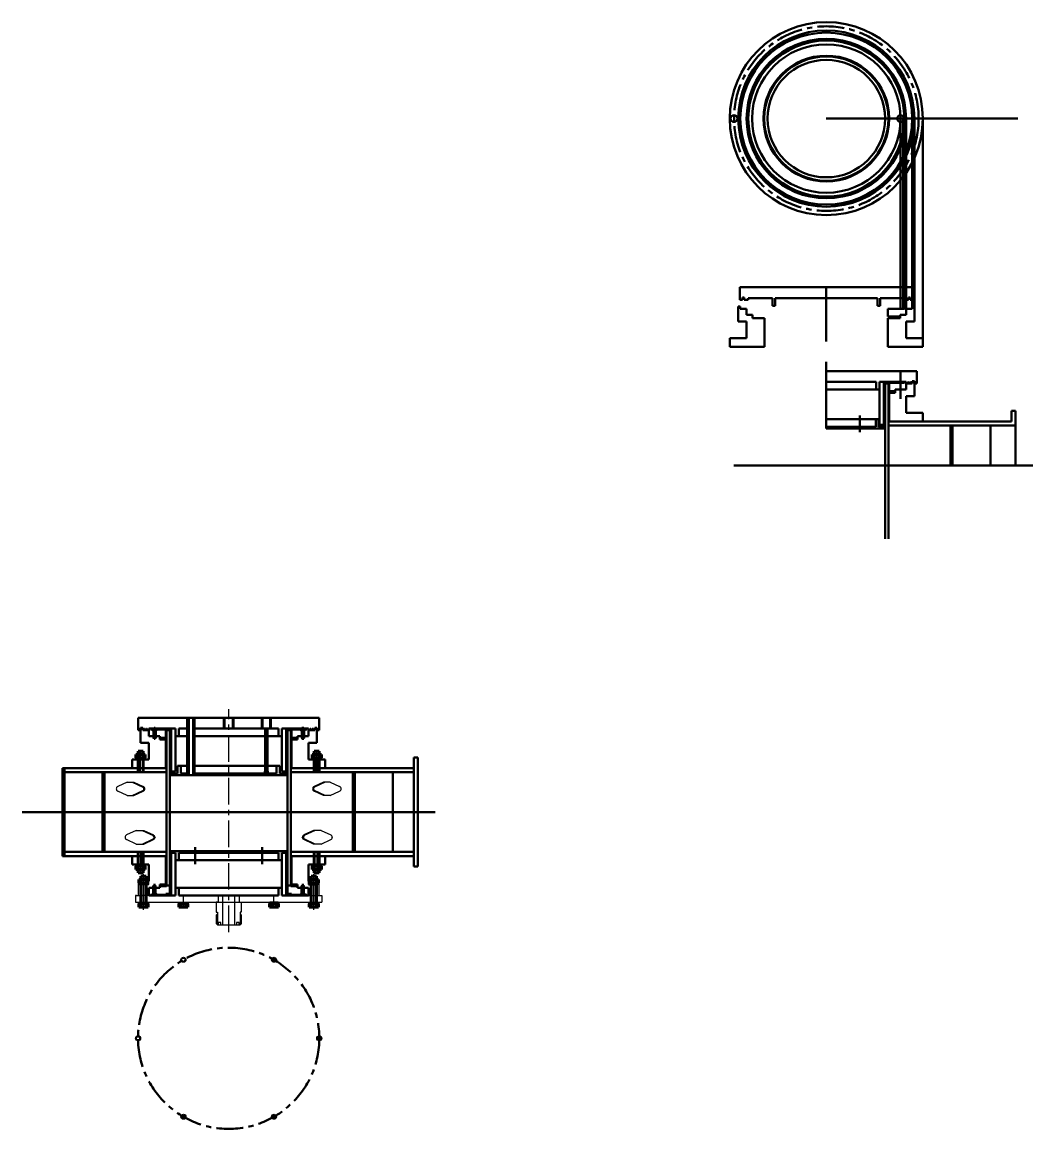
# Model space of a CAD drawing. Header units: millimetres. Extents: x 10739 to 32134, y 609 to 16625.
# Drawn here: x 21947 to 23152, y 2443 to 3763 of the extents above; entities that cross this region are included whole.
import ezdxf

# ---------------------------------------------------------------- set-up
doc = ezdxf.new("R2010")
doc.units = ezdxf.units.MM
doc.linetypes.add('CENTER', pattern=[50.8, 31.75, -6.35, 6.35, -6.35])

# ---------------------------------------------------------------- blocks, each defined once
blk = doc.blocks.new('*U116')
at = {"lineweight": 25}
for radius in [3, 2]:
    blk.add_circle((0, 0), radius, dxfattribs=at)
blk = doc.blocks.new('*U117')
at = {"color": 0, "linetype": 'ByBlock', "lineweight": -2, "transparency": 16777216}
for p, rotation in [((22866.1, 2223.5), 119.9999999999999), ((22974.1, 2223.5), 59.99999999999997), ((22812.1, 2129.9), 180), ((22866.1, 2036.4), 239.9999999999999), ((22974.1, 2036.4), 299.9999999999998)]:
    blk.add_blockref('*U116', p, dxfattribs=dict(at, rotation=rotation))
blk.add_blockref('*U116', (23028.1, 2129.9), dxfattribs=at)

msp = doc.modelspace()

# ---------------------------------------------------------------- hatches: boundary and pattern name
at = {"lineweight": 50}
h = msp.add_hatch(dxfattribs=at)
h.set_pattern_fill('ANSI31', color=256, scale=0.08, angle=90)
h.set_pattern_definition([(135, (0, 532.49434), (-0.1796051224, -0.1796051224), [])])
h.paths.add_polyline_path([(23008.34852, 3332.73267), (23006.34852, 3332.73267), (23002.84852, 3332.73267), (23000.84852, 3332.73267), (23000.84852, 3331.73267), (23008.34852, 3331.73267)])
h.paths.add_polyline_path([(22987.84852, 3322.73267), (22980.84852, 3322.73267), (22979.84852, 3322.73267), (22979.84852, 3320.73267), (22980.84852, 3320.73267), (22987.84852, 3320.73267)])

# ---------------------------------------------------------------- linework, layer by layer
for p, q in [((22905.84852, 3647.67395), (23133.9894, 3647.67395)), ((22998.84852, 3647.67395), (22994.34852, 3647.67395)), ((22994.34852, 3647.67395), (22994.34852, 3420.73866)), ((22998.84852, 3647.67395), (22997.34852, 3647.67395)), ((22997.34852, 3647.67395), (22997.34852, 3420.73866)), ((22998.34852, 3647.67395), (22998.34852, 3420.73866)), ((22998.84852, 3421.73866), (22998.84852, 3647.67395)), ((23000.84852, 3647.67395), (23000.84852, 3420.73866)), ((23008.34852, 3647.67395), (23008.34852, 3423.73866)), ((23010.84852, 3647.67395), (23010.84852, 3423.73866)), ((23020.84852, 3647.67395), (23020.84852, 3385.73866)), ((22905.84852, 3446.51651), (22802.84852, 3446.51651)), ((22802.84852, 3446.51651), (22802.84852, 3431.51651)), ((22905.84852, 3446.51651), (23008.84852, 3446.51651)), ((22905.84852, 3446.51651), (22905.84852, 3382.0476)), ((23008.84852, 3446.51651), (23008.84852, 3431.51651)), ((22802.84852, 3431.51651), (22805.84852, 3431.51651)), ((22802.84852, 3431.51651), (22805.84852, 3431.51651)), ((22805.84852, 3431.51651), (22805.84852, 3434.51651)), ((22805.84852, 3434.51651), (22807.84852, 3434.51651)), ((22807.84852, 3434.51651), (22807.84852, 3431.51651)), ((22807.84852, 3431.51651), (22812.84852, 3431.51651)), ((22812.84852, 3431.51651), (22812.84852, 3433.51651)), ((22812.84852, 3433.51651), (22836.84852, 3433.51651)), ((22841.84852, 3433.51651), (22836.84852, 3433.51651)), ((22841.84852, 3433.51651), (22841.84852, 3431.51651)), ((22841.84852, 3433.51651), (22841.84852, 3424.51651)), ((22844.84852, 3424.51651), (22844.84852, 3433.51651)), ((22844.84852, 3433.51651), (22905.84852, 3433.51651)), ((22966.84852, 3433.51651), (22905.84852, 3433.51651)), ((22966.84852, 3424.51651), (22966.84852, 3433.51651)), ((22998.84852, 3433.51651), (22969.84852, 3433.51651)), ((22969.84852, 3433.51651), (22969.84852, 3424.51651)), ((22998.84852, 3431.51651), (22998.84852, 3433.51651)), ((23003.84852, 3431.51651), (22998.84852, 3431.51651)), ((23005.84852, 3434.51651), (23003.84852, 3434.51651)), ((23003.84852, 3434.51651), (23003.84852, 3431.51651)), ((23005.84852, 3431.51651), (23005.84852, 3434.51651)), ((23008.84852, 3431.51651), (23005.84852, 3431.51651)), ((23008.84852, 3431.51651), (23005.84852, 3431.51651)), ((22803.34852, 3423.73866), (22800.84852, 3423.73866)), ((22800.84852, 3423.73866), (22800.84852, 3405.73866)), ((22803.34852, 3423.73866), (22803.34852, 3420.73866)), ((22803.34852, 3420.73866), (22810.84852, 3420.73866)), ((22810.84852, 3420.73866), (22810.84852, 3413.73866)), ((22841.84852, 3424.51651), (22844.84852, 3424.51651)), ((22969.84852, 3424.51651), (22966.84852, 3424.51651)), ((22997.34852, 3420.73866), (22979.34852, 3420.73866)), ((22979.34852, 3420.73866), (22979.34852, 3411.73866)), ((22997.34852, 3420.73866), (22998.84852, 3420.73866)), ((23000.84852, 3421.73866), (22998.84852, 3421.73866)), ((22998.84852, 3421.73866), (22998.84852, 3420.73866)), ((23000.84852, 3420.73866), (23000.84852, 3421.73866)), ((23008.34852, 3420.73866), (23000.84852, 3420.73866)), ((23000.84852, 3420.73866), (23000.84852, 3413.73866)), ((23008.34852, 3423.73866), (23010.84852, 3423.73866)), ((23008.34852, 3423.73866), (23008.34852, 3420.73866)), ((23010.84852, 3423.73866), (23010.84852, 3420.73866)), ((23010.84852, 3423.73866), (23010.84852, 3405.73866)), ((22810.84852, 3405.73866), (22800.84852, 3405.73866)), ((22810.84852, 3413.73866), (22817.84852, 3413.73866)), ((22810.84852, 3405.73866), (22810.84852, 3385.73866)), ((22817.84852, 3413.73866), (22817.84852, 3409.73866)), ((22817.84852, 3409.73866), (22832.34852, 3409.73866)), ((22832.34852, 3409.73866), (22832.34852, 3375.73866)), ((22979.34852, 3411.73866), (22993.84852, 3411.73866)), ((22993.84852, 3409.73866), (22979.34852, 3409.73866)), ((22979.34852, 3409.73866), (22979.34852, 3375.73866)), ((23000.84852, 3413.73866), (22993.84852, 3413.73866)), ((22993.84852, 3413.73866), (22993.84852, 3409.73866)), ((23000.84852, 3405.73866), (23010.84852, 3405.73866)), ((23000.84852, 3405.73866), (23000.84852, 3385.73866)), ((22790.84852, 3385.73866), (22810.84852, 3385.73866)), ((22790.84852, 3385.73866), (22790.84852, 3375.73866)), ((23020.84852, 3385.73866), (23000.84852, 3385.73866)), ((23020.84852, 3385.73866), (23020.84852, 3375.73866)), ((22832.34852, 3375.73866), (22790.84852, 3375.73866)), ((22979.34852, 3375.73866), (23020.84852, 3375.73866)), ((22905.84852, 3357.51052), (22905.84852, 3303.46658)), ((22905.84852, 3346.73267), (23013.84852, 3346.73267)), ((23013.84852, 3346.73267), (23013.84852, 3331.73267)), ((22938.84852, 3333.73267), (22905.84852, 3333.73267)), ((22905.84852, 3278.23267), (22905.84852, 3333.73267)), ((22905.84852, 3278.23267), (22905.84852, 3333.73267)), ((22905.84852, 3278.23267), (22905.84852, 3333.73267)), ((22905.84852, 3278.23267), (22905.84852, 3333.73267)), ((22965.34852, 3333.73267), (22938.84852, 3333.73267)), ((22965.34852, 3324.73267), (22965.34852, 3333.73267)), ((23000.84852, 3333.73267), (22969.34852, 3333.73267)), ((22969.34852, 3282.73267), (22969.34852, 3333.73267)), ((22969.34852, 3333.73267), (22969.34852, 3324.73267)), ((22974.34852, 3282.73267), (22974.34852, 3333.73267)), ((22974.34852, 3331.73267), (22980.84852, 3331.73267)), ((22975.84852, 3331.73267), (22975.84852, 3286.73267)), ((22979.84852, 3331.73267), (22975.84852, 3331.73267)), ((22979.84852, 3331.73267), (22979.84852, 3146.73267)), ((22980.84852, 3331.73267), (22980.84852, 3333.73267)), ((22981.84852, 3332.73267), (22980.84852, 3332.73267)), ((22980.84852, 3332.73267), (22980.84852, 3331.73267)), ((22980.84852, 3331.73267), (22980.84852, 3322.73267)), ((22981.84852, 3332.73267), (22998.84852, 3332.73267)), ((22998.84852, 3332.73267), (22998.84852, 3333.73267)), ((23000.84852, 3333.73267), (23000.84852, 3332.73267)), ((23000.84852, 3331.73267), (23000.84852, 3332.73267)), ((23000.84852, 3332.73267), (23002.84852, 3332.73267)), ((23000.84852, 3332.73267), (23002.84852, 3332.73267)), ((23008.34852, 3331.73267), (23000.84852, 3331.73267)), ((23008.34852, 3331.73267), (23000.84852, 3331.73267)), ((23000.84852, 3331.73267), (23000.84852, 3324.73267)), ((23002.84852, 3332.73267), (23002.84852, 3333.61825)), ((23003.84852, 3333.61825), (23002.84852, 3333.61825)), ((23006.34852, 3332.73267), (23002.84852, 3332.73267)), ((23003.84852, 3332.73267), (23003.84852, 3333.61825)), ((23003.84852, 3332.73267), (23005.34852, 3332.73267)), ((23005.34852, 3332.73267), (23005.34852, 3333.61825)), ((23005.34852, 3333.61825), (23006.34852, 3333.61825)), ((23006.34852, 3332.73267), (23006.34852, 3333.61825)), ((23008.34852, 3332.73267), (23006.34852, 3332.73267)), ((23008.34852, 3334.73267), (23010.84852, 3334.73267)), ((23008.34852, 3334.73267), (23008.34852, 3331.73267)), ((23008.34852, 3334.73267), (23008.34852, 3331.73267)), ((23010.84852, 3334.73267), (23008.84852, 3334.73267)), ((23010.84852, 3331.73267), (23010.84852, 3334.73267)), ((23010.84852, 3334.73267), (23010.84852, 3316.73267)), ((23013.84852, 3331.73267), (23010.84852, 3331.73267)), ((23013.84852, 3331.73267), (23010.84852, 3331.73267)), ((22965.34852, 3324.73267), (22905.84852, 3324.73267)), ((22969.34852, 3324.73267), (22965.34852, 3324.73267)), ((22980.84852, 3322.73267), (22979.84852, 3322.73267)), ((22980.84852, 3320.73267), (22979.84852, 3320.73267)), ((22980.84852, 3322.73267), (22987.84852, 3322.73267)), ((22987.84852, 3320.73267), (22980.84852, 3320.73267)), ((22980.84852, 3320.73267), (22980.84852, 3286.73267)), ((23000.84852, 3324.73267), (22987.84852, 3324.73267)), ((22987.84852, 3324.73267), (22987.84852, 3320.73267)), ((23000.84852, 3316.73267), (23010.84852, 3316.73267)), ((23000.84852, 3316.73267), (23000.84852, 3296.73267)), ((23126.34852, 3299.23267), (23131.34852, 3299.23267)), ((23126.34852, 3299.23267), (23126.34852, 3286.73267)), ((23131.34852, 3299.23267), (23131.34852, 3234.23267)), ((22905.84852, 3289.23267), (22967.84852, 3289.23267)), ((22945.84852, 3273.65659), (22945.84852, 3293.74204)), ((22967.84852, 3289.23267), (22964.84852, 3289.23267)), ((22964.84852, 3289.23267), (22964.84852, 3280.23267)), ((22965.34852, 3289.23267), (22964.84852, 3289.23267)), ((22967.84852, 3280.23267), (22967.84852, 3289.23267)), ((22975.84852, 3286.73267), (22975.84852, 3191.73267)), ((22980.84852, 3286.73267), (22979.84852, 3286.73267)), ((22980.84852, 3286.73267), (23020.84852, 3286.73267)), ((23020.84852, 3296.73267), (23000.84852, 3296.73267)), ((23020.84852, 3296.73267), (23020.84852, 3286.73267)), ((23020.84852, 3286.73267), (23101.34852, 3286.73267)), ((23056.34852, 3286.73267), (23053.84852, 3286.73267)), ((23101.34852, 3286.73267), (23126.34852, 3286.73267)), ((22964.84852, 3280.23267), (22905.84852, 3280.23267)), ((22974.34852, 3278.23267), (22905.84852, 3278.23267)), ((22967.84852, 3280.23267), (22967.84852, 3285.23267)), ((22969.34852, 3285.23267), (22967.84852, 3285.23267)), ((22967.84852, 3280.23267), (22974.34852, 3280.23267)), ((22968.84852, 3280.23267), (22967.84852, 3280.23267)), ((22974.34852, 3280.23267), (22968.84852, 3280.23267)), ((22969.34852, 3284.44835), (22969.34852, 3283.66403)), ((22969.34852, 3282.73267), (22970.34852, 3282.73267)), ((22974.34852, 3282.73267), (22970.34852, 3282.73267)), ((22974.34852, 3282.73267), (22974.34852, 3280.23267)), ((22974.34852, 3280.23267), (22974.34852, 3282.73267)), ((22974.34852, 3280.23267), (22974.34852, 3278.23267)), ((22974.34852, 3278.23267), (22974.34852, 3280.23267)), ((22979.84852, 3281.73267), (23126.34852, 3281.73267)), ((23053.84852, 3281.73267), (23053.84852, 3234.23267)), ((23056.34852, 3234.23267), (23056.34852, 3281.73267)), ((23101.34852, 3281.73267), (23101.34852, 3234.23267)), ((23101.34852, 3281.73267), (23101.34852, 3234.23267)), ((23126.34852, 3281.73267), (23131.34852, 3281.73267)), ((22999.11272, 3234.23267), (22795.8012, 3234.23267)), ((23151.99656, 3234.23267), (22999.11272, 3234.23267)), ((22975.84852, 3191.73267), (22975.84852, 3146.73267)), ((22193.59303, 2933.43584), (22085.59303, 2933.43584)), ((22085.59303, 2933.43584), (22085.59303, 2918.43584)), ((22193.59303, 2933.43584), (22301.59303, 2933.43584)), ((22301.59303, 2933.43584), (22301.59303, 2918.43584)), ((22085.59303, 2918.43584), (22088.59303, 2918.43584)), ((22085.59303, 2918.43584), (22088.59303, 2918.43584)), ((22088.59303, 2918.43584), (22088.59303, 2921.43584)), ((22088.59303, 2921.43584), (22090.59303, 2921.43584)), ((22091.09303, 2921.43584), (22088.59303, 2921.43584)), ((22088.59303, 2921.43584), (22088.59303, 2903.43584)), ((22091.09303, 2921.43584), (22091.09303, 2918.43584)), ((22091.09303, 2921.43584), (22091.09303, 2918.43584)), ((22091.09303, 2919.43584), (22093.09303, 2919.43584)), ((22091.09303, 2918.43584), (22098.59303, 2918.43584)), ((22091.09303, 2918.43584), (22098.59303, 2918.43584)), ((22093.09303, 2919.43584), (22093.09303, 2920.32142)), ((22094.09303, 2920.32142), (22093.09303, 2920.32142)), ((22093.09303, 2919.43584), (22096.59303, 2919.43584)), ((22094.09303, 2919.43584), (22094.09303, 2920.32142)), ((22095.59303, 2919.43584), (22094.09303, 2919.43584)), ((22095.59303, 2919.43584), (22095.59303, 2920.32142)), ((22095.59303, 2920.32142), (22096.59303, 2920.32142)), ((22096.59303, 2919.43584), (22096.59303, 2920.32142)), ((22098.59303, 2919.43584), (22096.59303, 2919.43584)), ((22098.59303, 2919.43584), (22096.59303, 2919.43584)), ((22098.59303, 2920.43584), (22130.09303, 2920.43584)), ((22098.59303, 2920.43584), (22098.59303, 2919.43584)), ((22098.59303, 2918.43584), (22098.59303, 2919.43584)), ((22098.59303, 2918.43584), (22098.59303, 2911.43584)), ((22100.59303, 2919.43584), (22100.59303, 2920.43584)), ((22117.59303, 2919.43584), (22100.59303, 2919.43584)), ((22117.59303, 2919.43584), (22118.59303, 2919.43584)), ((22118.59303, 2918.43584), (22118.59303, 2920.43584)), ((22118.59303, 2919.43584), (22118.59303, 2918.43584)), ((22118.59303, 2918.43584), (22118.59303, 2909.43584)), ((22125.09303, 2918.43584), (22118.59303, 2918.43584)), ((22119.59303, 2918.43584), (22123.59303, 2918.43584)), ((22119.59303, 2918.43584), (22119.59303, 2733.43584)), ((22123.59303, 2918.43584), (22123.59303, 2873.43584)), ((22125.09303, 2869.43584), (22125.09303, 2920.43584)), ((22130.09303, 2869.43584), (22130.09303, 2920.43584)), ((22130.09303, 2920.43584), (22130.09303, 2911.43584)), ((22134.09303, 2911.43584), (22134.09303, 2920.43584)), ((22134.09303, 2920.43584), (22144.59303, 2920.43584)), ((22152.59303, 2920.43584), (22160.59303, 2920.43584)), ((22160.59303, 2920.43584), (22193.59303, 2920.43584)), ((22226.59303, 2920.43584), (22193.59303, 2920.43584)), ((22253.09303, 2920.43584), (22226.59303, 2920.43584)), ((22253.09303, 2911.43584), (22253.09303, 2920.43584)), ((22288.59303, 2920.43584), (22257.09303, 2920.43584)), ((22257.09303, 2869.43584), (22257.09303, 2920.43584)), ((22257.09303, 2920.43584), (22257.09303, 2911.43584)), ((22262.09303, 2869.43584), (22262.09303, 2920.43584)), ((22262.09303, 2918.43584), (22268.59303, 2918.43584)), ((22263.59303, 2918.43584), (22263.59303, 2873.43584)), ((22267.59303, 2918.43584), (22263.59303, 2918.43584)), ((22267.59303, 2918.43584), (22267.59303, 2733.43584)), ((22268.59303, 2918.43584), (22268.59303, 2920.43584)), ((22269.59303, 2919.43584), (22268.59303, 2919.43584)), ((22268.59303, 2919.43584), (22268.59303, 2918.43584)), ((22268.59303, 2918.43584), (22268.59303, 2909.43584)), ((22269.59303, 2919.43584), (22286.59303, 2919.43584)), ((22286.59303, 2919.43584), (22286.59303, 2920.43584)), ((22288.59303, 2920.43584), (22288.59303, 2919.43584)), ((22288.59303, 2918.43584), (22288.59303, 2919.43584)), ((22288.59303, 2919.43584), (22290.59303, 2919.43584)), ((22288.59303, 2919.43584), (22290.59303, 2919.43584)), ((22296.09303, 2918.43584), (22288.59303, 2918.43584)), ((22296.09303, 2918.43584), (22288.59303, 2918.43584)), ((22288.59303, 2918.43584), (22288.59303, 2911.43584)), ((22290.59303, 2919.43584), (22290.59303, 2920.32142)), ((22291.59303, 2920.32142), (22290.59303, 2920.32142)), ((22294.09303, 2919.43584), (22290.59303, 2919.43584)), ((22291.59303, 2919.43584), (22291.59303, 2920.32142)), ((22291.59303, 2919.43584), (22293.09303, 2919.43584)), ((22293.09303, 2919.43584), (22293.09303, 2920.32142)), ((22293.09303, 2920.32142), (22294.09303, 2920.32142)), ((22294.09303, 2919.43584), (22294.09303, 2920.32142)), ((22296.09303, 2919.43584), (22294.09303, 2919.43584)), ((22296.09303, 2921.43584), (22298.59303, 2921.43584)), ((22296.09303, 2921.43584), (22296.09303, 2918.43584)), ((22296.09303, 2921.43584), (22296.09303, 2918.43584)), ((22298.59303, 2921.43584), (22296.59303, 2921.43584)), ((22298.59303, 2918.43584), (22298.59303, 2921.43584)), ((22298.59303, 2921.43584), (22298.59303, 2903.43584)), ((22301.59303, 2918.43584), (22298.59303, 2918.43584)), ((22301.59303, 2918.43584), (22298.59303, 2918.43584)), ((22098.59303, 2903.43584), (22088.59303, 2903.43584)), ((22098.59303, 2911.43584), (22111.59303, 2911.43584)), ((22098.59303, 2903.43584), (22098.59303, 2883.43584)), ((22111.59303, 2911.43584), (22111.59303, 2907.43584)), ((22118.59303, 2909.43584), (22111.59303, 2909.43584)), ((22111.59303, 2907.43584), (22118.59303, 2907.43584)), ((22118.59303, 2909.43584), (22119.59303, 2909.43584)), ((22118.59303, 2907.43584), (22118.59303, 2873.43584)), ((22118.59303, 2907.43584), (22119.59303, 2907.43584)), ((22130.09303, 2911.43584), (22134.09303, 2911.43584)), ((22134.09303, 2911.43584), (22144.59303, 2911.43584)), ((22152.59303, 2911.43584), (22193.59303, 2911.43584)), ((22237.59303, 2911.43584), (22193.59303, 2911.43584)), ((22253.09303, 2911.43584), (22239.59303, 2911.43584)), ((22257.09303, 2911.43584), (22253.09303, 2911.43584)), ((22268.59303, 2909.43584), (22267.59303, 2909.43584)), ((22268.59303, 2907.43584), (22267.59303, 2907.43584)), ((22268.59303, 2909.43584), (22275.59303, 2909.43584)), ((22275.59303, 2907.43584), (22268.59303, 2907.43584)), ((22268.59303, 2907.43584), (22268.59303, 2873.43584)), ((22288.59303, 2911.43584), (22275.59303, 2911.43584)), ((22275.59303, 2911.43584), (22275.59303, 2907.43584)), ((22288.59303, 2903.43584), (22298.59303, 2903.43584)), ((22288.59303, 2903.43584), (22288.59303, 2883.43584)), ((22078.59303, 2883.43584), (22098.59303, 2883.43584)), ((22078.59303, 2883.43584), (22078.59303, 2873.43584)), ((22308.59303, 2883.43584), (22288.59303, 2883.43584)), ((22308.59303, 2883.43584), (22308.59303, 2873.43584)), ((22414.09303, 2885.93584), (22419.09303, 2885.93584)), ((22414.09303, 2885.93584), (22414.09303, 2873.43584)), ((22419.09303, 2885.93584), (22419.09303, 2820.93584)), ((22078.59303, 2873.43584), (21995.59303, 2873.43584)), ((21995.59303, 2873.43584), (21995.59303, 2768.43584)), ((21998.09303, 2873.43584), (21998.09303, 2820.93584)), ((21998.09303, 2873.43584), (21998.09303, 2873.43584)), ((21998.09303, 2868.43584), (21998.09303, 2820.93584)), ((22119.59303, 2868.43584), (21998.09303, 2868.43584)), ((22043.09303, 2873.43584), (22045.59303, 2873.43584)), ((22043.09303, 2820.93584), (22043.09303, 2868.43584)), ((22045.59303, 2868.43584), (22045.59303, 2820.93584)), ((22065.59303, 2868.43584), (22045.59303, 2868.43584)), ((22118.59303, 2873.43584), (22078.59303, 2873.43584)), ((22118.59303, 2873.43584), (22119.59303, 2873.43584)), ((22123.59303, 2873.43584), (22123.59303, 2778.43584)), ((22125.09303, 2869.43584), (22125.09303, 2866.93584)), ((22125.09303, 2866.93584), (22125.09303, 2869.43584)), ((22125.09303, 2869.43584), (22129.09303, 2869.43584)), ((22125.09303, 2866.93584), (22125.09303, 2864.93584)), ((22125.09303, 2864.93584), (22125.09303, 2866.93584)), ((22125.09303, 2866.93584), (22130.59303, 2866.93584)), ((22132.59303, 2866.93584), (22125.09303, 2866.93584)), ((22125.09303, 2864.93584), (22193.59303, 2864.93584)), ((22130.09303, 2869.43584), (22129.09303, 2869.43584)), ((22130.09303, 2871.93584), (22132.59303, 2871.93584)), ((22130.09303, 2871.15152), (22130.09303, 2870.3672)), ((22130.59303, 2866.93584), (22132.59303, 2866.93584)), ((22132.59303, 2875.93584), (22134.59303, 2875.93584)), ((22132.59303, 2875.93584), (22132.59303, 2866.93584)), ((22144.59303, 2875.93584), (22132.59303, 2875.93584)), ((22134.09303, 2875.93584), (22134.59303, 2875.93584)), ((22134.59303, 2875.93584), (22135.59303, 2875.93584)), ((22135.59303, 2875.93584), (22136.59303, 2875.93584)), ((22136.59303, 2875.93584), (22136.59303, 2866.93584)), ((22136.59303, 2866.93584), (22144.59303, 2866.93584)), ((22193.59303, 2875.93584), (22152.59303, 2875.93584)), ((22152.59303, 2866.93584), (22193.59303, 2866.93584)), ((22193.59303, 2875.93584), (22237.59303, 2875.93584)), ((22250.59303, 2866.93584), (22193.59303, 2866.93584)), ((22262.09303, 2864.93584), (22193.59303, 2864.93584)), ((22239.59303, 2875.93584), (22254.59303, 2875.93584)), ((22251.59303, 2875.93584), (22250.59303, 2875.93584)), ((22250.59303, 2875.93584), (22250.59303, 2866.93584)), ((22252.59303, 2875.93584), (22251.59303, 2875.93584)), ((22254.59303, 2875.93584), (22252.59303, 2875.93584)), ((22253.09303, 2875.93584), (22252.59303, 2875.93584)), ((22254.59303, 2871.93584), (22254.59303, 2875.93584)), ((22255.59303, 2871.93584), (22254.59303, 2871.93584)), ((22254.59303, 2871.93584), (22254.59303, 2866.93584)), ((22254.59303, 2866.93584), (22255.59303, 2866.93584)), ((22257.09303, 2871.93584), (22255.59303, 2871.93584)), ((22255.59303, 2866.93584), (22262.09303, 2866.93584)), ((22256.59303, 2866.93584), (22255.59303, 2866.93584)), ((22262.09303, 2866.93584), (22256.59303, 2866.93584)), ((22257.09303, 2871.15152), (22257.09303, 2870.3672)), ((22257.09303, 2869.43584), (22258.09303, 2869.43584)), ((22262.09303, 2869.43584), (22258.09303, 2869.43584)), ((22262.09303, 2869.43584), (22262.09303, 2866.93584)), ((22262.09303, 2866.93584), (22262.09303, 2869.43584)), ((22262.09303, 2866.93584), (22262.09303, 2864.93584)), ((22262.09303, 2864.93584), (22262.09303, 2866.93584)), ((22263.59303, 2873.43584), (22263.59303, 2778.43584)), ((22268.59303, 2873.43584), (22267.59303, 2873.43584)), ((22267.59303, 2868.43584), (22414.09303, 2868.43584)), ((22268.59303, 2873.43584), (22308.59303, 2873.43584)), ((22308.59303, 2873.43584), (22389.09303, 2873.43584)), ((22344.09303, 2873.43584), (22341.59303, 2873.43584)), ((22341.59303, 2868.43584), (22341.59303, 2820.93584)), ((22344.09303, 2820.93584), (22344.09303, 2868.43584)), ((22389.09303, 2873.43584), (22414.09303, 2873.43584)), ((22389.09303, 2868.43584), (22389.09303, 2820.93584)), ((22389.09303, 2868.43584), (22389.09303, 2820.93584)), ((22414.09303, 2873.43584), (22414.09303, 2768.43584)), ((21947.445, 2820.93584), (22100.32884, 2820.93584)), ((21998.09303, 2768.43584), (21998.09303, 2820.93584)), ((21998.09303, 2768.43584), (21998.09303, 2820.93584)), ((22043.09303, 2820.93584), (22043.09303, 2773.43584)), ((22045.59303, 2773.43584), (22045.59303, 2820.93584)), ((22286.85723, 2820.93584), (22083.54571, 2820.93584)), ((22100.32884, 2820.93584), (22303.64035, 2820.93584)), ((22439.74107, 2820.93584), (22286.85723, 2820.93584)), ((22341.59303, 2773.43584), (22341.59303, 2820.93584)), ((22344.09303, 2820.93584), (22344.09303, 2773.43584)), ((22389.09303, 2773.43584), (22389.09303, 2820.93584)), ((22389.09303, 2773.43584), (22389.09303, 2820.93584)), ((22419.09303, 2755.93584), (22419.09303, 2820.93584)), ((22105.59303, 2790.77483), (22105.59303, 2790.93584)), ((22281.59303, 2790.77483), (22281.59303, 2790.93584)), ((22119.59303, 2773.43584), (21998.09303, 2773.43584)), ((22123.59303, 2778.43584), (22123.59303, 2733.43584)), ((22125.09303, 2772.43584), (22125.09303, 2774.43584)), ((22125.09303, 2774.43584), (22193.59303, 2774.43584)), ((22125.09303, 2774.43584), (22125.09303, 2772.43584)), ((22125.09303, 2772.43584), (22130.09303, 2772.43584)), ((22130.08738, 2772.43584), (22125.09303, 2772.43584)), ((22125.09303, 2772.43584), (22129.09303, 2772.43584)), ((22125.09303, 2772.43584), (22125.09303, 2721.43584)), ((22130.09303, 2772.43584), (22129.09303, 2772.43584)), ((22130.08738, 2772.43584), (22130.09303, 2763.43584)), ((22130.09303, 2772.43584), (22130.09303, 2721.43584)), ((22130.09303, 2770.72016), (22130.09303, 2771.50448)), ((22134.08738, 2763.43584), (22134.08738, 2772.43584)), ((22134.08738, 2772.43584), (22193.59303, 2772.43584)), ((22153.59303, 2779.01191), (22153.59303, 2758.92647)), ((22262.09303, 2774.43584), (22193.59303, 2774.43584)), ((22253.09303, 2772.43584), (22193.59303, 2772.43584)), ((22233.59303, 2779.01191), (22233.59303, 2758.92647)), ((22253.09303, 2763.43584), (22253.09303, 2772.43584)), ((22262.09303, 2772.43584), (22257.09303, 2772.43584)), ((22257.09303, 2772.43584), (22258.09303, 2772.43584)), ((22257.09303, 2772.43584), (22257.09303, 2721.43584)), ((22257.09303, 2772.43584), (22257.09303, 2763.43584)), ((22257.09303, 2770.72016), (22257.09303, 2771.50448)), ((22262.09303, 2772.43584), (22258.09303, 2772.43584)), ((22262.09303, 2774.43584), (22262.09303, 2772.43584)), ((22262.09303, 2772.43584), (22262.09303, 2721.43584)), ((22263.59303, 2778.43584), (22263.59303, 2733.43584)), ((22267.59303, 2773.43584), (22414.09303, 2773.43584)), ((22414.09303, 2773.43584), (22414.09303, 2773.43584)), ((22078.59303, 2768.43584), (21995.59303, 2768.43584)), ((22043.09303, 2768.43584), (22045.59303, 2768.43584)), ((22078.59303, 2758.43584), (22078.59303, 2768.43584)), ((22118.59303, 2768.43584), (22078.59303, 2768.43584)), ((22078.59303, 2758.43584), (22098.59303, 2758.43584)), ((22098.59303, 2738.43584), (22098.59303, 2758.43584)), ((22118.59303, 2734.43584), (22118.59303, 2768.43584)), ((22118.59303, 2768.43584), (22119.59303, 2768.43584)), ((22123.59303, 2723.43584), (22123.59303, 2768.43584)), ((22193.59303, 2763.43584), (22130.09303, 2763.43584)), ((22193.59303, 2763.43584), (22255.59303, 2763.43584)), ((22255.59303, 2763.43584), (22257.09303, 2763.43584)), ((22263.59303, 2723.43584), (22263.59303, 2768.43584)), ((22268.59303, 2768.43584), (22267.59303, 2768.43584)), ((22268.59303, 2768.43584), (22308.59303, 2768.43584)), ((22268.59303, 2734.43584), (22268.59303, 2768.43584)), ((22308.59303, 2758.43584), (22288.59303, 2758.43584)), ((22288.59303, 2738.43584), (22288.59303, 2758.43584)), ((22308.59303, 2758.43584), (22308.59303, 2768.43584)), ((22308.59303, 2768.43584), (22389.09303, 2768.43584)), ((22344.09303, 2768.43584), (22341.59303, 2768.43584)), ((22389.09303, 2768.43584), (22414.09303, 2768.43584)), ((22414.09303, 2755.93584), (22414.09303, 2768.43584)), ((22414.09303, 2755.93584), (22419.09303, 2755.93584)), ((22111.59303, 2734.43584), (22118.59303, 2734.43584)), ((22111.59303, 2730.43584), (22111.59303, 2734.43584)), ((22118.59303, 2732.43584), (22111.59303, 2732.43584)), ((22118.59303, 2734.43584), (22119.59303, 2734.43584)), ((22118.59303, 2732.43584), (22119.59303, 2732.43584)), ((22119.59303, 2733.43584), (22120.422, 2733.43584)), ((22120.422, 2733.43584), (22123.59303, 2733.43584)), ((22266.76407, 2733.43584), (22263.59303, 2733.43584)), ((22267.59303, 2733.43584), (22266.76407, 2733.43584)), ((22268.59303, 2734.43584), (22267.59303, 2734.43584)), ((22268.59303, 2732.43584), (22267.59303, 2732.43584)), ((22275.59303, 2734.43584), (22268.59303, 2734.43584)), ((22268.59303, 2732.43584), (22275.59303, 2732.43584)), ((22275.59303, 2730.43584), (22275.59303, 2734.43584)), ((22288.59303, 2734.43584), (22298.59303, 2734.43584)), ((22098.59303, 2723.43584), (22098.59303, 2730.43584)), ((22098.59303, 2730.43584), (22111.59303, 2730.43584)), ((22098.59303, 2723.43584), (22098.59303, 2722.43584)), ((22098.59303, 2721.43584), (22098.59303, 2722.43584)), ((22098.59303, 2721.43584), (22130.09303, 2721.43584)), ((22100.59303, 2722.43584), (22100.59303, 2721.43584)), ((22117.59303, 2722.43584), (22100.59303, 2722.43584)), ((22117.59303, 2722.43584), (22118.59303, 2722.43584)), ((22118.59303, 2722.43584), (22118.59303, 2723.43584)), ((22125.09303, 2723.43584), (22118.59303, 2723.43584)), ((22118.59303, 2723.43584), (22118.59303, 2721.43584)), ((22119.59303, 2723.43584), (22123.59303, 2723.43584)), ((22130.09303, 2721.43584), (22130.09303, 2730.43584)), ((22130.09303, 2730.43584), (22134.09303, 2730.43584)), ((22134.09303, 2730.43584), (22134.09303, 2721.43584)), ((22134.09303, 2730.43584), (22193.59303, 2730.43584)), ((22134.09303, 2721.43584), (22160.59303, 2721.43584)), ((22160.59303, 2721.43584), (22193.59303, 2721.43584)), ((22253.09303, 2730.43584), (22193.59303, 2730.43584)), ((22226.59303, 2721.43584), (22193.59303, 2721.43584)), ((22253.09303, 2721.43584), (22226.59303, 2721.43584)), ((22257.09303, 2730.43584), (22253.09303, 2730.43584)), ((22253.09303, 2730.43584), (22253.09303, 2721.43584)), ((22257.09303, 2721.43584), (22257.09303, 2730.43584)), ((22288.59303, 2721.43584), (22257.09303, 2721.43584)), ((22262.09303, 2723.43584), (22268.59303, 2723.43584)), ((22267.59303, 2723.43584), (22263.59303, 2723.43584)), ((22268.59303, 2722.43584), (22268.59303, 2723.43584)), ((22268.59303, 2723.43584), (22268.59303, 2721.43584)), ((22269.59303, 2722.43584), (22268.59303, 2722.43584)), ((22269.59303, 2722.43584), (22286.59303, 2722.43584)), ((22288.59303, 2730.43584), (22275.59303, 2730.43584)), ((22286.59303, 2722.43584), (22286.59303, 2721.43584)), ((22288.59303, 2723.43584), (22288.59303, 2730.43584)), ((22288.59303, 2723.43584), (22288.59303, 2722.43584)), ((22288.59303, 2721.43584), (22288.59303, 2722.43584))]:
    msp.add_line(p, q, dxfattribs=at)
at = {"linetype": 'CENTER', "lineweight": 50}
for p, q in [((22994.34852, 3345.3614), (22994.34852, 3311.97967)), ((22105.09303, 2920.43584), (22105.09303, 2908.93584)), ((22282.09303, 2922.43584), (22282.09303, 2906.93584)), ((22105.09303, 2720.23122), (22105.09303, 2735.43584)), ((22282.09303, 2720.18093), (22282.09303, 2735.43584))]:
    msp.add_line(p, q, dxfattribs=at)
at = {"linetype": 'CENTER'}
msp.add_line((22193.59303, 2677.65799), (22193.59303, 2943.43584), dxfattribs=at)
at = {"lineweight": 60}
for p, q in [((22144.59303, 2933.43584), (22144.59303, 2864.93584)), ((22145.59303, 2933.43584), (22145.59303, 2920.43584)), ((22151.59303, 2933.43584), (22151.59303, 2920.43584)), ((22152.59303, 2933.43584), (22152.59303, 2933.43584)), ((22152.59303, 2933.43584), (22152.59303, 2864.93584)), ((22188.34303, 2933.43584), (22188.34303, 2920.43584)), ((22198.84303, 2933.43584), (22198.84303, 2920.43584)), ((22233.59303, 2933.43584), (22233.59303, 2920.43584)), ((22243.59303, 2933.43584), (22243.59303, 2920.43584)), ((22145.59303, 2920.43584), (22145.59303, 2864.93584)), ((22151.59303, 2920.43584), (22151.59303, 2864.93584)), ((22237.59303, 2920.43584), (22237.59303, 2911.43584)), ((22239.59303, 2920.43584), (22239.59303, 2867.93584)), ((22237.59303, 2911.43584), (22237.59303, 2867.93584)), ((22237.59303, 2867.93584), (22235.59303, 2867.93584)), ((22235.59303, 2867.93584), (22235.59303, 2866.93584)), ((22239.59303, 2867.93584), (22237.59303, 2867.93584)), ((22239.59303, 2867.93584), (22241.59303, 2867.93584)), ((22241.59303, 2867.93584), (22241.59303, 2866.93584)), ((22089.09303, 2744.43584), (22092.09303, 2744.43584))]:
    msp.add_line(p, q, dxfattribs=at)
at = {"color": 7}
for p, q in [((22101.09303, 2919.43584), (22103.09303, 2917.43584)), ((22103.09303, 2917.43584), (22107.09303, 2917.43584)), ((22103.09303, 2917.43584), (22103.09303, 2908.93584)), ((22104.09303, 2917.43584), (22104.09303, 2908.93584)), ((22105.09303, 2922.43584), (22105.09303, 2906.93584)), ((22106.09303, 2917.43584), (22106.09303, 2908.93584)), ((22107.09303, 2917.43584), (22109.09303, 2919.43584)), ((22107.09303, 2917.43584), (22107.09303, 2908.93584)), ((22278.09303, 2919.43584), (22280.09303, 2917.43584)), ((22280.09303, 2917.43584), (22284.09303, 2917.43584)), ((22280.09303, 2917.43584), (22280.09303, 2908.93584)), ((22281.09303, 2917.43584), (22281.09303, 2908.93584)), ((22283.09303, 2917.43584), (22283.09303, 2908.93584)), ((22284.09303, 2917.43584), (22286.09303, 2919.43584)), ((22284.09303, 2917.43584), (22284.09303, 2908.93584)), ((22103.09303, 2908.93584), (22107.09303, 2908.93584)), ((22280.09303, 2908.93584), (22284.09303, 2908.93584)), ((22086.59303, 2889.43584), (22086.59303, 2893.43584)), ((22088.59303, 2867.43584), (22088.59303, 2894.43584)), ((22090.59303, 2889.43584), (22090.59303, 2893.43584)), ((22296.59303, 2889.43584), (22296.59303, 2893.43584)), ((22298.59303, 2867.43584), (22298.59303, 2894.43584)), ((22300.59303, 2889.43584), (22300.59303, 2893.43584)), ((22086.59303, 2883.43584), (22086.59303, 2868.43584)), ((22090.59303, 2883.43584), (22090.59303, 2868.43584)), ((22296.59303, 2883.43584), (22296.59303, 2868.43584)), ((22300.59303, 2883.43584), (22300.59303, 2868.43584)), ((22072.59303, 2856.67735), (22061.33586, 2851.48173)), ((22072.59303, 2856.67735), (22080.59303, 2856.67735)), ((22078.59303, 2856.67735), (22091.4388, 2850.68266)), ((22080.59303, 2856.67735), (22091.85021, 2851.48173)), ((22306.59303, 2856.67735), (22295.33586, 2851.48173)), ((22308.59303, 2856.67735), (22295.74726, 2850.68266)), ((22314.59303, 2856.67735), (22306.59303, 2856.67735)), ((22314.59303, 2856.67735), (22325.85021, 2851.48173)), ((22059.59303, 2848.75785), (22059.59303, 2848.59685)), ((22072.59303, 2840.67735), (22061.33586, 2845.87297)), ((22072.59303, 2840.67735), (22080.59303, 2840.67735)), ((22078.59303, 2840.67735), (22091.4388, 2846.67204)), ((22080.59303, 2840.67735), (22091.85021, 2845.87297)), ((22092.59303, 2848.87029), (22092.59303, 2848.48441)), ((22093.59303, 2848.75785), (22093.59303, 2848.59685)), ((22293.59303, 2848.75785), (22293.59303, 2848.59685)), ((22294.59303, 2848.87029), (22294.59303, 2848.48441)), ((22306.59303, 2840.67735), (22295.33586, 2845.87297)), ((22308.59303, 2840.67735), (22295.74726, 2846.67204)), ((22314.59303, 2840.67735), (22306.59303, 2840.67735)), ((22314.59303, 2840.67735), (22325.85021, 2845.87297)), ((22327.59303, 2848.75785), (22327.59303, 2848.59685)), ((22083.19519, 2798.85534), (22071.93801, 2793.65972)), ((22083.19519, 2798.85534), (22092.59303, 2798.85534)), ((22090.59303, 2798.85534), (22103.4388, 2792.86064)), ((22092.59303, 2798.85534), (22103.85021, 2793.65972)), ((22294.59303, 2798.85534), (22283.33586, 2793.65972)), ((22296.59303, 2798.85534), (22283.74726, 2792.86064)), ((22303.99088, 2798.85534), (22294.59303, 2798.85534)), ((22303.99088, 2798.85534), (22315.24806, 2793.65972)), ((22070.19519, 2790.93584), (22070.19519, 2790.77483)), ((22083.19519, 2782.85534), (22071.93801, 2788.05096)), ((22090.59303, 2782.85534), (22103.4388, 2788.85003)), ((22092.59303, 2782.85534), (22103.85021, 2788.05096)), ((22294.59303, 2782.85534), (22283.33586, 2788.05096)), ((22296.59303, 2782.85534), (22283.74726, 2788.85003)), ((22303.99088, 2782.85534), (22315.24806, 2788.05096)), ((22316.99088, 2790.93584), (22316.99088, 2790.77483)), ((22083.19519, 2782.85534), (22092.59303, 2782.85534)), ((22086.59303, 2758.43584), (22086.59303, 2773.43584)), ((22088.59303, 2774.43584), (22088.59303, 2747.43584)), ((22090.59303, 2758.43584), (22090.59303, 2773.43584)), ((22303.99088, 2782.85534), (22294.59303, 2782.85534)), ((22296.59303, 2758.43584), (22296.59303, 2773.43584)), ((22298.59303, 2774.43584), (22298.59303, 2747.43584)), ((22300.59303, 2758.43584), (22300.59303, 2773.43584)), ((22086.59303, 2752.43584), (22086.59303, 2748.43584)), ((22090.09303, 2740.43584), (22090.09303, 2744.43584)), ((22090.59303, 2752.43584), (22090.59303, 2748.43584)), ((22094.09303, 2740.43584), (22094.09303, 2744.43584)), ((22293.09303, 2740.43584), (22293.09303, 2744.43584)), ((22296.59303, 2752.43584), (22296.59303, 2748.43584)), ((22297.09303, 2740.43584), (22297.09303, 2744.43584)), ((22300.59303, 2752.43584), (22300.59303, 2748.43584)), ((22089.09303, 2713.43584), (22089.09303, 2734.43584)), ((22090.09303, 2713.43584), (22090.09303, 2734.43584)), ((22090.09303, 2713.43584), (22090.09303, 2734.43584)), ((22094.09303, 2713.43584), (22094.09303, 2734.43584)), ((22094.09303, 2713.43584), (22094.09303, 2734.43584)), ((22095.09303, 2713.43584), (22095.09303, 2734.43584)), ((22097.59303, 2740.43584), (22097.59303, 2736.43584)), ((22107.09303, 2732.93584), (22103.09303, 2732.93584)), ((22103.09303, 2724.43584), (22103.09303, 2732.93584)), ((22104.09303, 2724.43584), (22104.09303, 2732.93584)), ((22106.09303, 2724.43584), (22106.09303, 2732.93584)), ((22107.09303, 2724.43584), (22107.09303, 2732.93584)), ((22284.09303, 2732.93584), (22280.09303, 2732.93584)), ((22280.09303, 2724.43584), (22280.09303, 2732.93584)), ((22281.09303, 2724.43584), (22281.09303, 2732.93584)), ((22282.09303, 2721.43584), (22282.09303, 2735.43584)), ((22283.09303, 2724.43584), (22283.09303, 2732.93584)), ((22284.09303, 2724.43584), (22284.09303, 2732.93584)), ((22293.09303, 2740.43584), (22293.09303, 2742.43584)), ((22293.09303, 2713.43584), (22293.09303, 2734.43584)), ((22297.09303, 2740.43584), (22297.09303, 2742.43584)), ((22297.09303, 2713.43584), (22297.09303, 2734.43584)), ((22103.09303, 2724.43584), (22101.09303, 2722.43584)), ((22107.09303, 2724.43584), (22103.09303, 2724.43584)), ((22109.09303, 2722.43584), (22107.09303, 2724.43584)), ((22181.09303, 2721.43584), (22181.09303, 2713.43584)), ((22186.09303, 2721.43584), (22186.09303, 2686.43584)), ((22201.09303, 2686.43584), (22201.09303, 2721.43584)), ((22206.09303, 2721.43584), (22206.09303, 2713.43584)), ((22280.09303, 2724.43584), (22278.09303, 2722.43584)), ((22284.09303, 2724.43584), (22280.09303, 2724.43584)), ((22286.09303, 2722.43584), (22284.09303, 2724.43584)), ((22178.59303, 2713.43584), (22178.59303, 2701.43584)), ((22181.09303, 2713.43584), (22178.59303, 2713.43584)), ((22206.09303, 2713.43584), (22208.59303, 2713.43584)), ((22208.59303, 2713.43584), (22208.59303, 2701.43584)), ((22178.59303, 2701.43584), (22180.09303, 2701.43584)), ((22180.09303, 2699.43584), (22178.59303, 2697.93584)), ((22178.59303, 2697.93584), (22178.59303, 2687.93584)), ((22180.09303, 2701.43584), (22180.09303, 2699.43584)), ((22180.09303, 2699.43584), (22180.09303, 2686.43584)), ((22208.59303, 2701.43584), (22207.09303, 2701.43584)), ((22207.09303, 2701.43584), (22207.09303, 2699.43584)), ((22207.09303, 2699.43584), (22207.09303, 2686.43584)), ((22207.09303, 2699.43584), (22208.59303, 2697.93584)), ((22208.59303, 2697.93584), (22208.59303, 2687.93584)), ((22178.59303, 2687.93584), (22180.09303, 2686.43584)), ((22180.09303, 2686.43584), (22207.09303, 2686.43584)), ((22184.09303, 2689.43584), (22181.09303, 2689.43584)), ((22181.09303, 2689.43584), (22181.09303, 2686.43584)), ((22184.09303, 2686.43584), (22184.09303, 2689.43584)), ((22206.09303, 2689.43584), (22203.09303, 2689.43584)), ((22203.09303, 2689.43584), (22203.09303, 2686.43584)), ((22206.09303, 2686.43584), (22206.09303, 2689.43584)), ((22208.59303, 2687.93584), (22207.09303, 2686.43584))]:
    msp.add_line(p, q, dxfattribs=at)
at = {"color": 7, "lineweight": 60}
for p, q in [((22085.59303, 2885.43584), (22085.59303, 2893.43584)), ((22085.59303, 2893.43584), (22091.59303, 2893.43584)), ((22091.59303, 2885.43584), (22091.59303, 2893.43584)), ((22295.59303, 2885.43584), (22295.59303, 2893.43584)), ((22295.59303, 2893.43584), (22301.59303, 2893.43584)), ((22301.59303, 2885.43584), (22301.59303, 2893.43584)), ((22083.09303, 2885.43584), (22083.09303, 2889.43584)), ((22083.09303, 2889.43584), (22094.09303, 2889.43584)), ((22083.09303, 2885.43584), (22094.09303, 2885.43584)), ((22083.59303, 2883.43584), (22083.59303, 2885.43584)), ((22085.59303, 2883.43584), (22085.59303, 2868.43584)), ((22087.59303, 2883.43584), (22089.59303, 2885.43584)), ((22091.59303, 2883.43584), (22091.59303, 2868.43584)), ((22093.59303, 2885.43584), (22093.59303, 2883.43584)), ((22094.09303, 2889.43584), (22094.09303, 2885.43584)), ((22293.09303, 2885.43584), (22293.09303, 2889.43584)), ((22293.09303, 2889.43584), (22304.09303, 2889.43584)), ((22293.09303, 2885.43584), (22304.09303, 2885.43584)), ((22293.59303, 2883.43584), (22293.59303, 2885.43584)), ((22295.59303, 2883.43584), (22295.59303, 2868.43584)), ((22297.59303, 2883.43584), (22299.59303, 2885.43584)), ((22301.59303, 2883.43584), (22301.59303, 2868.43584)), ((22303.59303, 2885.43584), (22303.59303, 2883.43584)), ((22304.09303, 2889.43584), (22304.09303, 2885.43584)), ((22085.59303, 2758.43584), (22085.59303, 2773.43584)), ((22091.59303, 2758.43584), (22091.59303, 2773.43584)), ((22295.59303, 2758.43584), (22295.59303, 2773.43584)), ((22301.59303, 2758.43584), (22301.59303, 2773.43584)), ((22083.59303, 2756.43584), (22083.59303, 2758.43584)), ((22089.59303, 2758.43584), (22087.59303, 2756.43584)), ((22093.59303, 2758.43584), (22093.59303, 2756.43584)), ((22293.59303, 2756.43584), (22293.59303, 2758.43584)), ((22299.59303, 2758.43584), (22297.59303, 2756.43584)), ((22303.59303, 2758.43584), (22303.59303, 2756.43584)), ((22083.09303, 2752.43584), (22083.09303, 2756.43584)), ((22094.09303, 2756.43584), (22083.09303, 2756.43584)), ((22094.09303, 2752.43584), (22083.09303, 2752.43584)), ((22085.59303, 2756.43584), (22085.59303, 2748.43584)), ((22091.59303, 2748.43584), (22085.59303, 2748.43584)), ((22089.09303, 2736.43584), (22089.09303, 2744.43584)), ((22089.09303, 2744.43584), (22095.09303, 2744.43584)), ((22091.59303, 2756.43584), (22091.59303, 2748.43584)), ((22094.09303, 2756.43584), (22094.09303, 2752.43584)), ((22095.09303, 2736.43584), (22095.09303, 2744.43584)), ((22292.09303, 2736.43584), (22292.09303, 2744.43584)), ((22292.09303, 2744.43584), (22298.09303, 2744.43584)), ((22293.09303, 2752.43584), (22293.09303, 2756.43584)), ((22304.09303, 2756.43584), (22293.09303, 2756.43584)), ((22304.09303, 2752.43584), (22293.09303, 2752.43584)), ((22295.59303, 2756.43584), (22295.59303, 2748.43584)), ((22301.59303, 2748.43584), (22295.59303, 2748.43584)), ((22298.09303, 2736.43584), (22298.09303, 2744.43584)), ((22301.59303, 2756.43584), (22301.59303, 2748.43584)), ((22304.09303, 2756.43584), (22304.09303, 2752.43584)), ((22086.59303, 2736.43584), (22086.59303, 2740.43584)), ((22086.59303, 2740.43584), (22097.59303, 2740.43584)), ((22086.59303, 2736.43584), (22097.59303, 2736.43584)), ((22087.09303, 2734.43584), (22087.09303, 2736.43584)), ((22089.09303, 2713.43584), (22089.09303, 2734.43584)), ((22091.09303, 2734.43584), (22093.09303, 2736.43584)), ((22095.09303, 2713.43584), (22095.09303, 2734.43584)), ((22097.09303, 2736.43584), (22097.09303, 2734.43584)), ((22289.59303, 2736.43584), (22289.59303, 2740.43584)), ((22289.59303, 2740.43584), (22300.59303, 2740.43584)), ((22289.59303, 2736.43584), (22300.59303, 2736.43584)), ((22290.09303, 2734.43584), (22290.09303, 2736.43584)), ((22292.09303, 2736.43584), (22292.09303, 2742.43584)), ((22292.09303, 2713.43584), (22292.09303, 2734.43584)), ((22294.09303, 2734.43584), (22296.09303, 2736.43584)), ((22298.09303, 2736.43584), (22298.09303, 2742.43584)), ((22298.09303, 2713.43584), (22298.09303, 2734.43584)), ((22300.09303, 2736.43584), (22300.09303, 2734.43584)), ((22300.59303, 2740.43584), (22300.59303, 2736.43584)), ((22086.59303, 2707.43584), (22086.59303, 2711.43584)), ((22097.59303, 2711.43584), (22086.59303, 2711.43584)), ((22097.59303, 2707.43584), (22086.59303, 2707.43584)), ((22087.09303, 2711.43584), (22087.09303, 2713.43584)), ((22089.09303, 2711.43584), (22089.09303, 2707.43584)), ((22093.09303, 2713.43584), (22091.09303, 2711.43584)), ((22095.09303, 2711.43584), (22095.09303, 2707.43584)), ((22097.09303, 2713.43584), (22097.09303, 2711.43584)), ((22097.59303, 2711.43584), (22097.59303, 2707.43584)), ((22134.09303, 2707.43584), (22134.09303, 2711.43584)), ((22145.09303, 2711.43584), (22134.09303, 2711.43584)), ((22145.09303, 2707.43584), (22134.09303, 2707.43584)), ((22134.59303, 2711.43584), (22134.59303, 2713.43584)), ((22136.59303, 2711.43584), (22136.59303, 2707.43584)), ((22140.59303, 2713.43584), (22138.59303, 2711.43584)), ((22142.59303, 2711.43584), (22142.59303, 2707.43584)), ((22144.59303, 2713.43584), (22144.59303, 2711.43584)), ((22145.09303, 2711.43584), (22145.09303, 2707.43584)), ((22242.09303, 2707.43584), (22242.09303, 2711.43584)), ((22253.09303, 2711.43584), (22242.09303, 2711.43584)), ((22253.09303, 2707.43584), (22242.09303, 2707.43584)), ((22242.59303, 2711.43584), (22242.59303, 2713.43584)), ((22244.59303, 2711.43584), (22244.59303, 2707.43584)), ((22248.59303, 2713.43584), (22246.59303, 2711.43584)), ((22250.59303, 2711.43584), (22250.59303, 2707.43584)), ((22252.59303, 2713.43584), (22252.59303, 2711.43584)), ((22253.09303, 2711.43584), (22253.09303, 2707.43584)), ((22289.59303, 2707.43584), (22289.59303, 2711.43584)), ((22300.59303, 2711.43584), (22289.59303, 2711.43584)), ((22300.59303, 2707.43584), (22289.59303, 2707.43584)), ((22290.09303, 2711.43584), (22290.09303, 2713.43584)), ((22292.09303, 2711.43584), (22292.09303, 2707.43584)), ((22296.09303, 2713.43584), (22294.09303, 2711.43584)), ((22298.09303, 2711.43584), (22298.09303, 2707.43584)), ((22300.09303, 2713.43584), (22300.09303, 2711.43584)), ((22300.59303, 2711.43584), (22300.59303, 2707.43584))]:
    msp.add_line(p, q, dxfattribs=at)
at = {"lineweight": 25}
for p, q in [((22088.59303, 2883.43584), (22078.59303, 2883.43584)), ((22298.59303, 2883.43584), (22298.59303, 2868.43584)), ((22088.59303, 2773.43584), (22088.59303, 2758.43584)), ((22298.59303, 2768.43584), (22298.59303, 2758.43584)), ((22292.09303, 2744.43584), (22295.09303, 2744.43584)), ((22085.59303, 2734.43584), (22085.59303, 2721.43584)), ((22085.59303, 2734.43584), (22098.59303, 2734.43584)), ((22092.09303, 2710.43584), (22092.09303, 2734.43584)), ((22098.59303, 2734.43584), (22098.59303, 2738.43584)), ((22119.59303, 2733.43584), (22119.59303, 2732.43584)), ((22267.59303, 2732.43584), (22267.59303, 2734.43584)), ((22288.59303, 2734.43584), (22288.59303, 2738.43584)), ((22301.59303, 2734.43584), (22288.59303, 2734.43584)), ((22300.09303, 2734.43584), (22290.09303, 2734.43584)), ((22301.59303, 2734.43584), (22298.59303, 2734.43584)), ((22301.59303, 2721.43584), (22301.59303, 2734.43584)), ((22301.59303, 2734.43584), (22301.59303, 2734.43584)), ((22083.59303, 2721.43584), (22082.59303, 2721.43584)), ((22082.59303, 2721.43584), (22082.59303, 2713.43584)), ((22082.59303, 2721.43584), (22082.59303, 2713.43584)), ((22083.59303, 2721.43584), (22085.59303, 2721.43584)), ((22085.59303, 2721.43584), (22088.59303, 2721.43584)), ((22085.59303, 2721.43584), (22092.09303, 2721.43584)), ((22098.59303, 2721.43584), (22088.59303, 2721.43584)), ((22288.59303, 2721.43584), (22298.59303, 2721.43584)), ((22298.59303, 2721.43584), (22301.59303, 2721.43584)), ((22301.59303, 2721.43584), (22304.59303, 2721.43584)), ((22304.59303, 2721.43584), (22304.59303, 2713.43584)), ((22082.59303, 2713.43584), (22304.59303, 2713.43584)), ((22252.59303, 2713.43584), (22242.59303, 2713.43584)), ((22242.59303, 2713.43584), (22247.59303, 2713.43584)), ((22290.09303, 2713.43584), (22300.09303, 2713.43584))]:
    msp.add_line(p, q, dxfattribs=at)
at = {"linetype": 'CENTER', "lineweight": 25}
for p, q in [((22092.09303, 2734.43584), (22092.09303, 2747.43584)), ((22295.09303, 2734.43584), (22295.09303, 2747.43584)), ((22295.09303, 2734.43584), (22295.09303, 2747.43584)), ((22092.09303, 2704.43584), (22092.09303, 2734.43584)), ((22295.09303, 2704.43584), (22295.09303, 2734.43584))]:
    msp.add_line(p, q, dxfattribs=at)
at = {"color": 7, "linetype": 'CENTER'}
for p, q in [((22105.09303, 2721.43584), (22105.09303, 2735.43584)), ((22139.59301, 2706.43584), (22139.59301, 2720.43584)), ((22247.59304, 2706.43584), (22247.59304, 2720.43584))]:
    msp.add_line(p, q, dxfattribs=at)
at = {"lineweight": 50}
for centre, radius in [((22905.84852, 3647.67395), 115), ((22905.84852, 3647.67395), 105), ((22905.84852, 3647.67395), 102.5), ((22905.84852, 3647.67395), 95), ((22905.84852, 3647.67395), 93), ((22905.84852, 3647.67395), 88.5), ((22905.84852, 3647.67395), 75), ((22905.84852, 3647.67395), 74), ((22905.84852, 3647.67395), 70), ((22795.84852, 3647.67395), 4), ((22994.34852, 3647.67395), 4)]:
    msp.add_circle(centre, radius, dxfattribs=at)
at = {"linetype": 'CENTER', "lineweight": 50}
for centre, radius in [((22905.84852, 3647.67395), 110), ((22193.59303, 2551.25727), 108)]:
    msp.add_circle(centre, radius, dxfattribs=at)
at = {"color": 7}
for centre, radius, start, end in [((22062.59303, 2848.75785), 3, 114.77514057, 180), ((22090.59303, 2848.87029), 2, 0, 64.98310652), ((22090.59303, 2848.75785), 3, 0, 65.22485943), ((22296.59303, 2848.75785), 3, 114.77514057, 180), ((22296.59303, 2848.87029), 2, 115.01689348, 180), ((22324.59303, 2848.75785), 3, 0, 65.22485943), ((22062.59303, 2848.59685), 3, 180, 245.22485943), ((22090.59303, 2848.48441), 2, 295.01689348, 0), ((22090.59303, 2848.59685), 3, 294.77514057, 0), ((22296.59303, 2848.59685), 3, 180, 245.22485943), ((22296.59303, 2848.48441), 2, 180, 244.98310652), ((22324.59303, 2848.59685), 3, 294.77514057, 0), ((22073.19519, 2790.93584), 3, 114.77514057, 180), ((22073.19519, 2790.77483), 3, 180, 245.22485943), ((22102.53794, 2790.98548), 2.08034, 351.06564515, 64.33939421), ((22102.59303, 2790.6624), 2, 295.01689348, 0), ((22102.59303, 2790.93584), 3, 0, 65.22485943), ((22102.59303, 2790.77483), 3, 294.77514057, 0), ((22284.59303, 2790.93584), 3, 114.77514057, 180), ((22284.59303, 2790.77483), 3, 180, 245.22485943), ((22284.64813, 2790.98548), 2.08034, 115.66060579, 188.93435485), ((22284.59303, 2790.6624), 2, 180, 244.98310652), ((22313.99088, 2790.93584), 3, 0, 65.22485943), ((22313.99088, 2790.77483), 3, 294.77514057, 0)]:
    msp.add_arc(centre, radius, start, end, dxfattribs=at)

# ---------------------------------------------------------------- block references
at = {"lineweight": 25}
msp.add_blockref('*U117', (-726.48657, 421.31136), dxfattribs=at)

doc.saveas('drawing.dxf')
